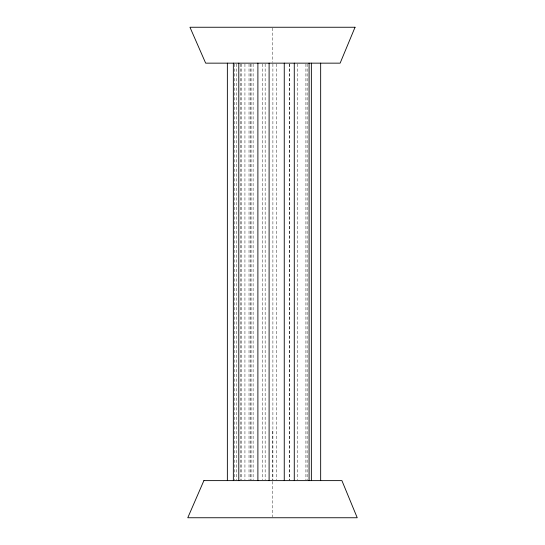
<?xml version="1.0" encoding="UTF-8"?>
<svg xmlns="http://www.w3.org/2000/svg" width="545" height="545" viewBox="0 0 545 545"><rect width="100%" height="100%" fill="white"/><g stroke="black" fill="none" stroke-linecap="round" stroke-linejoin="round"><path stroke-width="0.41" stroke-dasharray="2.73 2.04" d="M307.142 64.003L307.142 479.77M305.909 64.003L305.909 479.77M297.57 64.003L297.57 479.77M289.736 64.003L289.736 480.622M289.286 64.003L289.286 479.77M276.519 64.003L276.519 479.77M272.895 64.003L272.895 479.77M272.5 28.088L272.5 62.321M272.5 431.115L272.5 479.784M272.5 481.467L272.5 516.905M265.156 64.003L265.156 479.77M262.656 64.003L262.656 479.77M253.118 64.003L253.118 479.77M251.075 64.003L251.075 479.77M250.209 64.003L250.209 479.77M249.024 64.003L249.024 479.77M244.93 64.003L244.93 479.77M241.789 64.003L241.789 479.77M240.706 64.003L240.706 479.77M236.448 64.003L236.448 479.77M234.691 64.003L234.691 479.77"/><path stroke-width="0.82" d="M320.664 63.152L320.664 480.622M311.359 63.152L311.359 480.622M309.083 63.152L309.083 480.622M294.273 63.152L294.273 480.622M284.258 63.152L284.258 480.622M269.107 63.152L269.107 480.622M257.887 63.152L257.887 480.622M238.792 63.152L238.792 480.622M233.349 63.152L233.355 480.622M227.36 63.152L227.36 480.622M355.04 27.25L340.128 63.152L205.663 63.152L189.96 27.25L355.04 27.25M203.891 480.622L187.773 517.75L357.227 517.75L341.913 480.622L203.891 480.622"/></g></svg>
